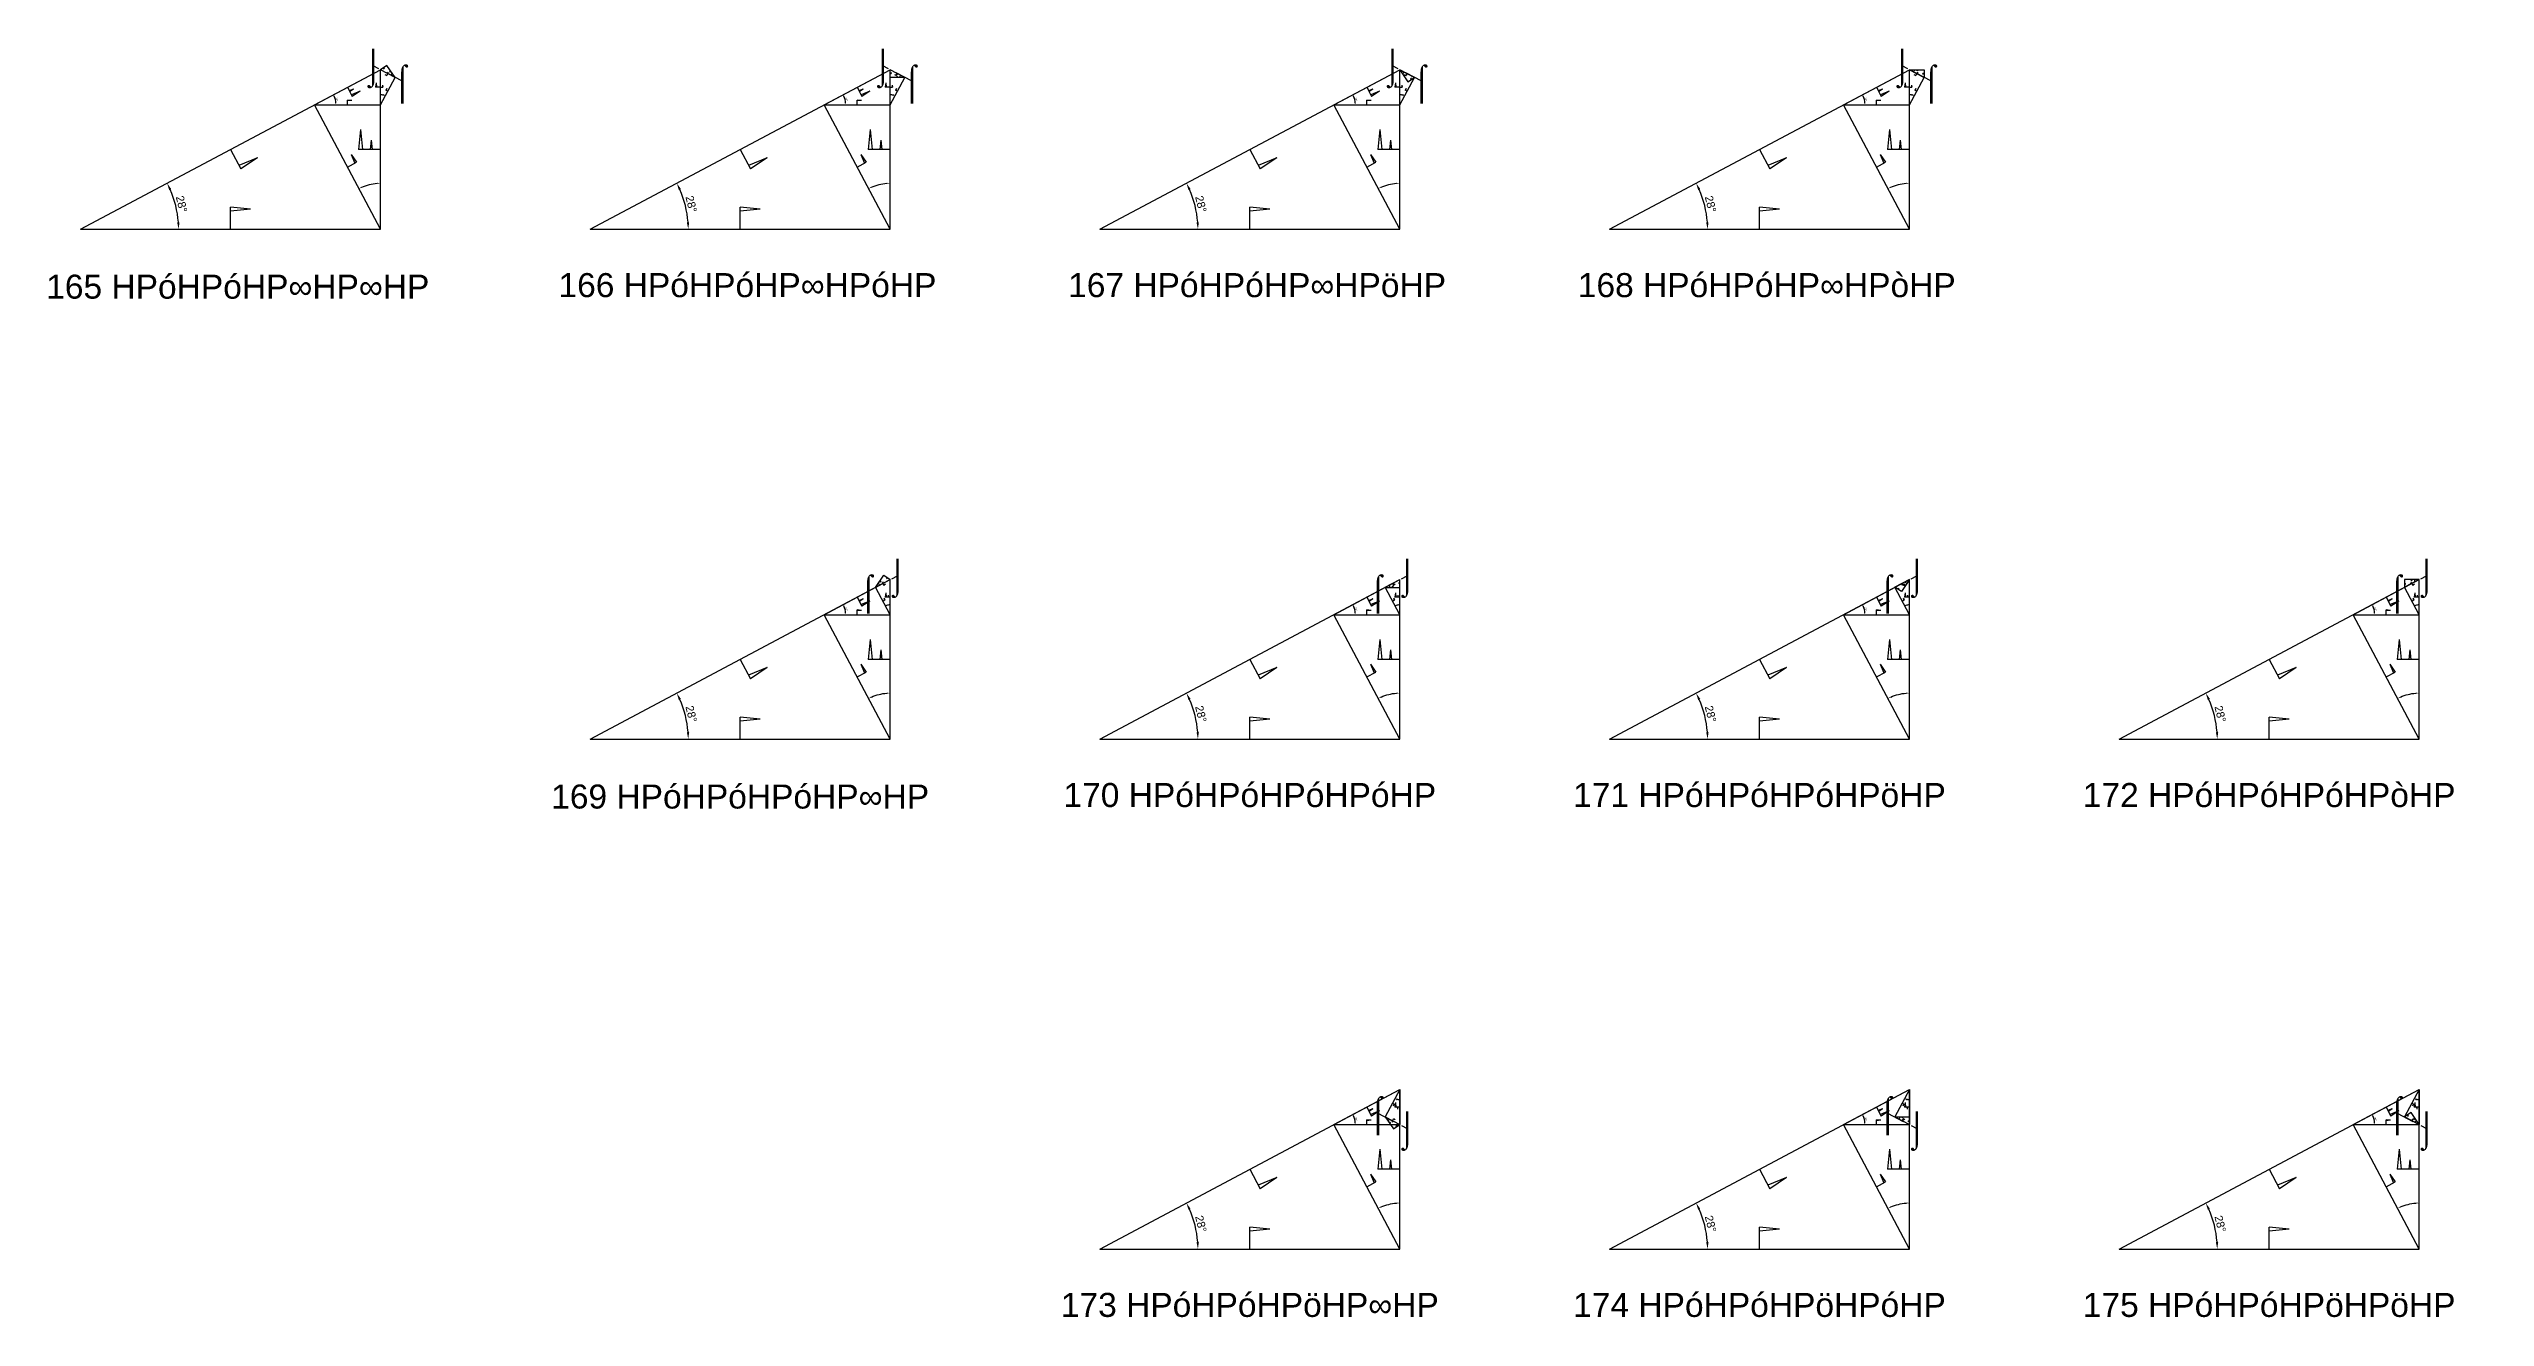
# Model space of a CAD drawing. Header units: millimetres. Extents: x 130683 to 598801, y -2841579 to 24518.
# Drawn here: x 180286 to 302111, y -1490353 to -1426957 of the extents above; entities that cross this region are included whole.
import ezdxf
from ezdxf.enums import TextEntityAlignment as Align

# ---------------------------------------------------------------- set-up
doc = ezdxf.new("R2010")
doc.units = ezdxf.units.MM
doc.header["$PDMODE"] = 35
doc.linetypes.add('DASHED', pattern=[19.05, 12.7, -6.35])
for name, color, linetype in [('BASE', 170, 'Continuous'), ('HYPOTENUSE', 20, 'Continuous'), ('PERPENDICULAR', 90, 'Continuous')]:
    doc.layers.add(name, color=color, linetype=linetype)
doc.styles.add('Arial', font='arial_0.ttf')
doc.dimstyles.new('ISO-25', dxfattribs={"dimtxt": 250, "dimasz": 100, "dimexe": 1.25, "dimexo": 0.625, "dimgap": 100, "dimtad": 1, "dimdec": 0, "dimtxsty": 'Arial', "dimcen": 2.5, "dimadec": 0, "dimazin": 0, "dimtfac": 1, "dimtdec": 0, "dimtmove": 0, "dimatfit": 3, "dimfxl": 1, "dimarcsym": 0})

# ---------------------------------------------------------------- blocks, each defined once
blk = doc.blocks.new('*D11')
at = {"color": 0, "lineweight": -2, "ltscale": 100, "transparency": 16777216}
blk.add_arc((0, 0), 4906, 4.08845, 23.91155, dxfattribs=at)
at = {"color": 0, "ltscale": 100, "transparency": 16777216}
for points in [[(4432, 1963), (4537, 2014), (4332, 2303)], [(4952, 352), (4835, 348), (4906, 0)]]:
    blk.add_solid(points, dxfattribs=at)
at = {"layer": 'Defpoints', "color": 0, "ltscale": 100, "transparency": 16777216}
for p in [(15000, 7976), (0, 0), (0, 0), (4841, 796), (15000, 0)]:
    blk.add_point(p, dxfattribs=at)
at = {"color": 0, "ltscale": 100, "transparency": 16777216, "insert": (5055, 1260), "char_height": 400, "attachment_point": 5, "rotation": 284, "style": 'Arial'}
blk.add_mtext('28°', dxfattribs=at)
blk = doc.blocks.new('SanjoyNathGeometrifyingTrigonometryFundamentalLockedSet')
at = {"color": 114, "linetype": 'DASHED', "ltscale": 100, "true_color": 0x139b48}
for p, q in [((14000, 4987.8), (13900, 3987.8)), ((14000, 4987.8), (14100, 3987.8)), ((15000, 3987.8), (13900, 3987.8))]:
    blk.add_line(p, q, dxfattribs=at)
at = {"color": 242, "linetype": 'DASHED', "ltscale": 100, "true_color": 0xcd2027}
for p, q in [((7500, 3987.8), (8016.4, 3016.6)), ((8852.4, 3574.3), (7922.5, 3193.2)), ((8852.4, 3574.3), (8016.4, 3016.6))]:
    blk.add_line(p, q, dxfattribs=at)
at = {"color": 159, "linetype": 'DASHED', "ltscale": 100, "true_color": 0x22346e}
for p, q in [((7500, 0), (7500, 1100)), ((8500, 1000), (7500, 1100)), ((8500, 1000), (7500, 900))]:
    blk.add_line(p, q, dxfattribs=at)
at = {"layer": 'BASE'}
blk.add_line((0, 0), (15000, 0), dxfattribs=at)
at = {"layer": 'HYPOTENUSE'}
blk.add_line((0, 0), (15000, 7975.6), dxfattribs=at)
at = {"layer": 'PERPENDICULAR'}
blk.add_line((15000, 0), (15000, 7975.6), dxfattribs=at)
at = {"color": 4, "ltscale": 100}
dim = blk.add_angular_dim_2l(base=(4841, 795.6), line1=((0, 0), (15000, 0)), line2=((0, 0), (15000, 7975.6)), dimstyle='ISO-25', override={"dimtxt": 400, "dimasz": 350, "dimgap": 100}, dxfattribs=at)
dim.commit()
dim.dimension.update_dxf_attribs({"geometry": '*D11', "text_midpoint": (5055.4, 1260.5)})

msp = doc.modelspace()

# ---------------------------------------------------------------- linework, layer by layer
at = {"linetype": 'DASHED', "ltscale": 70}
for p, q in [((197966, -1428584), (196509, -1427810)), ((223449, -1428584), (221992, -1427810)), ((248932, -1428584), (247475, -1427810)), ((274415, -1428584), (272958, -1427810)), ((221263, -1454067), (222721, -1453292)), ((246746, -1454067), (248203, -1453292)), ((272229, -1454067), (273686, -1453292)), ((297712, -1454067), (299169, -1453292)), ((246746, -1480146), (248203, -1480921)), ((272229, -1480146), (273686, -1480921)), ((297712, -1480146), (299169, -1480921))]:
    msp.add_line(p, q, dxfattribs=at)

# ---------------------------------------------------------------- block references
at = {"linetype": 'DASHED', "ltscale": 100}
for p, xscale, yscale, zscale, rotation in [((197602, -1428391), 0.048577724087638, 0.048577724087638, 0.048577724087638, 123.9999999999994), ((247839, -1428003), 0.04857772408763799, 0.04857772408763799, 0.04857772408763799, 303.9999999999994), ((196873, -1435979), -0.4694715627858909, 0.4694715627858909, 0.4694715627858909, 298), ((196873, -1429761), 0.10347319824735, 0.10347319824735, 0.10347319824735, 62), ((222356, -1435979), -0.4694715627858909, 0.4694715627858909, 0.4694715627858909, 298), ((222356, -1429761), 0.10347319824735, 0.10347319824735, 0.10347319824735, 62), ((223085, -1428391), -0.048577724087638, 0.04857772408763799, 0.048577724087638, 359.9999999999994), ((247839, -1435979), -0.4694715627858909, 0.4694715627858909, 0.4694715627858909, 298), ((247839, -1429761), 0.10347319824735, 0.10347319824735, 0.10347319824735, 62), ((273322, -1435979), -0.4694715627858909, 0.4694715627858909, 0.4694715627858909, 298), ((273322, -1429761), 0.10347319824735, 0.10347319824735, 0.10347319824735, 62), ((273322, -1428003), -0.04857772408763798, 0.04857772408763799, 0.04857772408763799, 180), ((221628, -1453874), -0.04857772408763799, 0.04857772408763799, 0.048577724087638, 236.0000000000012), ((273322, -1453486), -0.04857772408763799, 0.04857772408763799, 0.048577724087638, 56.00000000000116), ((222356, -1461462), -0.4694715627858909, 0.4694715627858909, 0.4694715627858909, 298), ((222356, -1455244), -0.10347319824735, 0.10347319824735, 0.10347319824735, 298), ((247839, -1461462), -0.4694715627858909, 0.4694715627858909, 0.4694715627858909, 298), ((247839, -1455244), -0.10347319824735, 0.10347319824735, 0.10347319824735, 298), ((273322, -1461462), -0.4694715627858909, 0.4694715627858909, 0.4694715627858909, 298), ((273322, -1455244), -0.10347319824735, 0.10347319824735, 0.10347319824735, 298), ((298805, -1461462), -0.4694715627858909, 0.4694715627858909, 0.4694715627858909, 298), ((298805, -1455244), -0.10347319824735, 0.10347319824735, 0.10347319824735, 298), ((298805, -1453486), 0.048577724087638, 0.048577724087638, 0.048577724087638, 180), ((247839, -1486945), -0.4694715627858909, 0.4694715627858909, 0.4694715627858909, 298), ((247839, -1478969), 0.10347319824735, 0.10347319824735, 0.10347319824735, 242), ((247110, -1480339), 0.04857772408763799, 0.04857772408763799, 0.04857772408763799, 303.9999999999994), ((273322, -1486945), -0.4694715627858909, 0.4694715627858909, 0.4694715627858909, 298), ((273322, -1478969), 0.10347319824735, 0.10347319824735, 0.10347319824735, 242), ((298805, -1486945), -0.4694715627858909, 0.4694715627858909, 0.4694715627858909, 298), ((298805, -1478969), 0.10347319824735, 0.10347319824735, 0.10347319824735, 242), ((298805, -1480727), 0.048577724087638, 0.048577724087638, 0.048577724087638, 123.9999999999994), ((272593, -1480339), -0.04857772408763798, 0.04857772408763799, 0.04857772408763799, 180)]:
    msp.add_blockref('SanjoyNathGeometrifyingTrigonometryFundamentalLockedSet', p, dxfattribs=dict(at, xscale=xscale, yscale=yscale, zscale=zscale, rotation=rotation))
at = {"linetype": 'DASHED'}
for p in [(181873, -1435979), (207356, -1435979), (232839, -1435979), (258322, -1435979), (207356, -1461462), (232839, -1461462), (258322, -1461462), (283805, -1461462), (232839, -1486945), (258322, -1486945), (283805, -1486945)]:
    msp.add_blockref('SanjoyNathGeometrifyingTrigonometryFundamentalLockedSet', p, dxfattribs=at)
at = {"linetype": 'DASHED', "ltscale": 100}
for p, xscale, yscale, zscale in [((193567, -1429761), 0.220403548264628, 0.220403548264628, 0.220403548264628), ((219050, -1429761), 0.220403548264628, 0.220403548264628, 0.220403548264628), ((244533, -1429761), 0.220403548264628, 0.220403548264628, 0.220403548264628), ((270016, -1429761), 0.220403548264628, 0.220403548264628, 0.220403548264628), ((219050, -1455244), 0.220403548264628, 0.220403548264628, 0.220403548264628), ((244533, -1455244), 0.220403548264628, 0.220403548264628, 0.220403548264628), ((247110, -1453874), 0.048577724087638, 0.048577724087638, 0.048577724087638), ((270016, -1455244), 0.220403548264628, 0.220403548264628, 0.220403548264628), ((295499, -1455244), 0.220403548264628, 0.220403548264628, 0.220403548264628), ((244533, -1480727), 0.220403548264628, 0.220403548264628, 0.220403548264628), ((270016, -1480727), 0.220403548264628, 0.220403548264628, 0.220403548264628), ((295499, -1480727), 0.220403548264628, 0.220403548264628, 0.220403548264628)]:
    msp.add_blockref('SanjoyNathGeometrifyingTrigonometryFundamentalLockedSet', p, dxfattribs=dict(at, xscale=xscale, yscale=yscale, zscale=zscale))

# ---------------------------------------------------------------- texts
at = {"linetype": 'DASHED', "ltscale": 100, "style": 'Arial'}
for s, p in [('⌡', (196509, -1427810)), ('⌠', (197966, -1428584)), ('⌡', (221992, -1427810)), ('⌠', (223449, -1428584)), ('⌡', (247475, -1427810)), ('⌠', (248932, -1428584)), ('⌡', (272958, -1427810)), ('⌠', (274415, -1428584)), ('165 HPóHPóHP∞HP∞HP', (189738, -1438846)), ('166 HPóHPóHP∞HPóHP', (215221, -1438770)), ('167 HPóHPóHP∞HPöHP', (240703, -1438770)), ('168 HPóHPóHP∞HPòHP', (266186, -1438770)), ('⌠', (221263, -1454067)), ('⌡', (222721, -1453292)), ('⌠', (246746, -1454067)), ('⌡', (248203, -1453292)), ('⌠', (272229, -1454067)), ('⌡', (273686, -1453292)), ('⌠', (297712, -1454067)), ('⌡', (299169, -1453292)), ('169 HPóHPóHPóHP∞HP', (214856, -1464329)), ('170 HPóHPóHPóHPóHP', (240339, -1464253)), ('171 HPóHPóHPóHPöHP', (265822, -1464253)), ('172 HPóHPóHPóHPòHP', (291305, -1464253)), ('⌠', (246746, -1480146)), ('⌡', (248203, -1480921)), ('⌠', (272229, -1480146)), ('⌡', (273686, -1480921)), ('⌠', (297712, -1480146)), ('⌡', (299169, -1480921)), ('173 HPóHPóHPöHP∞HP', (240339, -1489736)), ('174 HPóHPóHPöHPóHP', (265822, -1489736)), ('175 HPóHPóHPöHPöHP', (291305, -1489736))]:
    msp.add_text(s, height=1200, dxfattribs=at).set_placement(p, align=Align.MIDDLE_CENTER)

doc.saveas('drawing.dxf')
